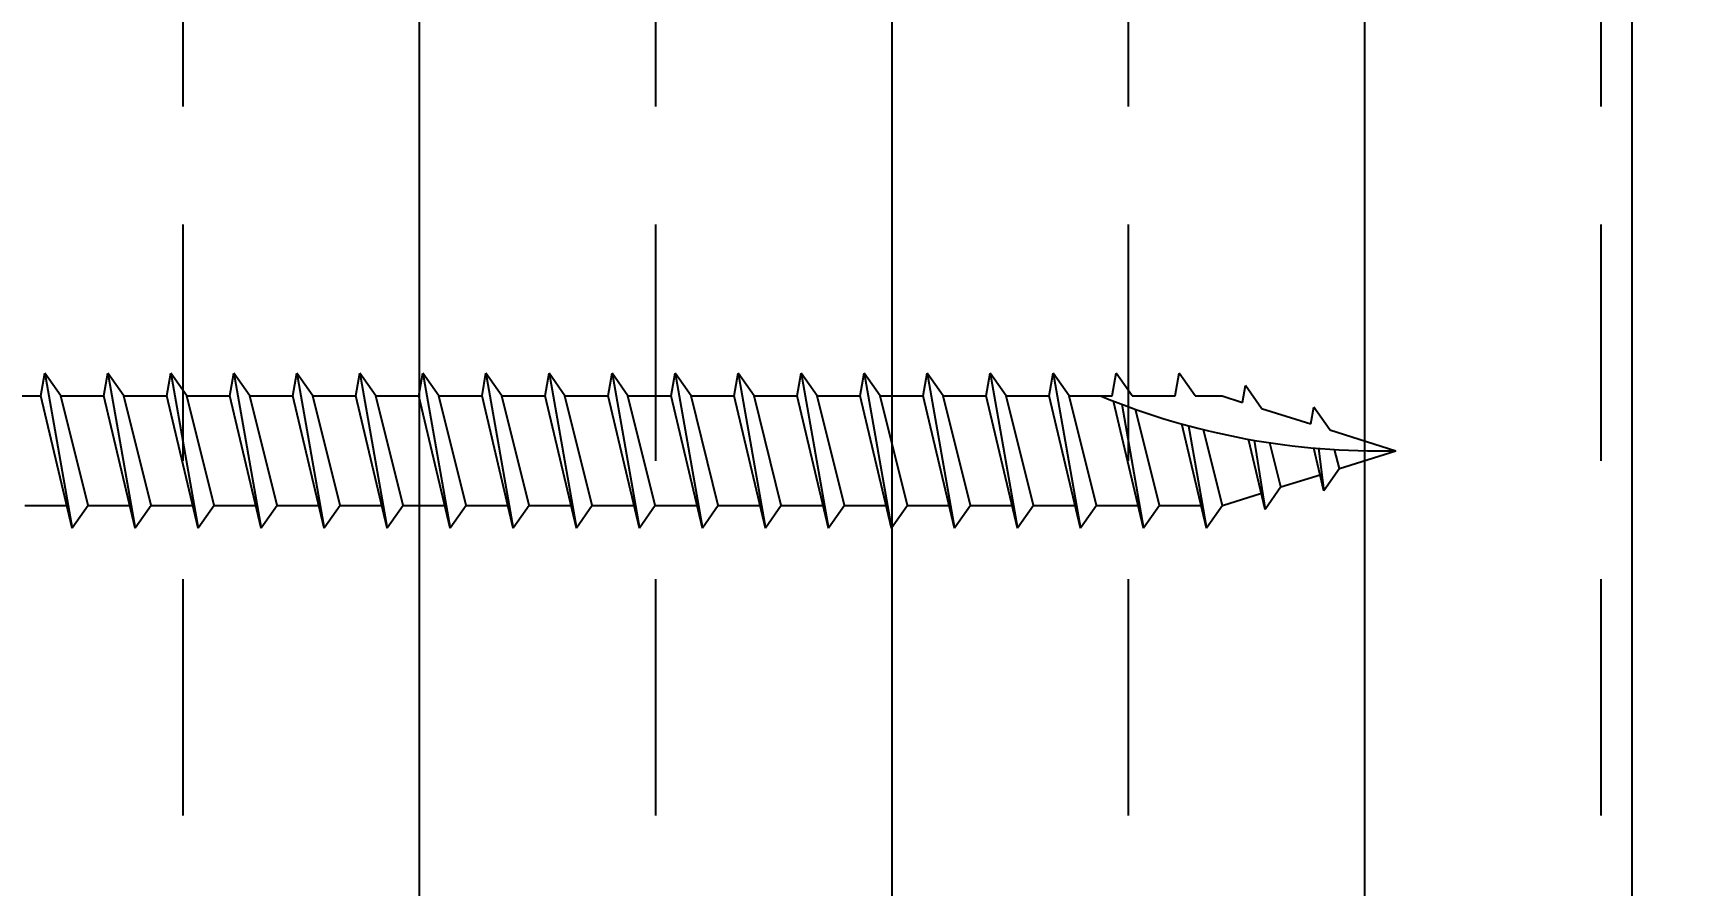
# Model space of a CAD drawing. Header units: inches. Extents: x -16404 to 14624, y -1591 to 16152.
# Drawn here: x -8968.619 to -8966.009, y 7894.623 to 7895.976 of the extents above; entities that cross this region are included whole.
import ezdxf
from ezdxf import colors
from ezdxf.entities.mleader import LeaderData, LeaderLine
from ezdxf.math import Vec2, Vec3

# ---------------------------------------------------------------- set-up
doc = ezdxf.new("R2010")
doc.units = ezdxf.units.IN
doc.header["$LTSCALE"] = 24
doc.header["$MEASUREMENT"] = 0
for name, color, linetype in [('S-ANNO-NOTE', 4, 'CONTINUOUS'), ('S-SIMPSON', 2, 'CONTINUOUS'), ('S-WOOD', 3, 'CONTINUOUS')]:
    doc.layers.add(name, color=color, linetype=linetype)
doc.layers.add('S-HATCH1', color=1, linetype='CONTINUOUS', transparency=0.5)
doc.styles.add('Arial', font='arial.ttf', dxfattribs={"width": 0.85})

# ---------------------------------------------------------------- blocks, each defined once
blk = doc.blocks.new('SDS.25X3.5-f')
at = {"layer": 'S-SIMPSON'}
for p, q in [((0.087, -1.2816), (0.087, -1.35)), ((0.087, -1.2816), (0.087, -1.35)), ((-0.087, -1.3249), (-0.087, -1.3912)), ((-0.123, -1.3997), (0.087, -1.35)), ((-0.123, -1.3997), (0.087, -1.35)), ((-0.123, -1.3997), (0.087, -1.35)), ((0.123, -1.3563), (-0.123, -1.3997)), ((0.123, -1.3563), (-0.123, -1.3997)), ((0.123, -1.3563), (-0.123, -1.3997)), ((0.087, -1.35), (0.123, -1.3563)), ((0.087, -1.35), (0.123, -1.3563)), ((0.087, -1.35), (0.123, -1.3563)), ((0.087, -1.3816), (0.123, -1.3563)), ((0.087, -1.3816), (0.123, -1.3563)), ((0.087, -1.3816), (0.123, -1.3563)), ((-0.087, -1.4249), (0.087, -1.3816)), ((-0.087, -1.4249), (0.087, -1.3816)), ((-0.087, -1.4249), (0.087, -1.3816)), ((0.087, -1.3816), (0.087, -1.45)), ((0.087, -1.3816), (0.087, -1.45)), ((-0.087, -1.4249), (-0.123, -1.3997)), ((-0.087, -1.4249), (-0.123, -1.3997)), ((-0.087, -1.4249), (-0.123, -1.3997)), ((-0.087, -1.4249), (-0.087, -1.4912)), ((-0.087, -1.4249), (-0.087, -1.4912)), ((-0.123, -1.4997), (0.087, -1.45)), ((-0.123, -1.4997), (0.087, -1.45)), ((-0.123, -1.4997), (0.087, -1.45)), ((-0.123, -1.4997), (0.087, -1.45)), ((0.123, -1.4563), (-0.123, -1.4997)), ((0.123, -1.4563), (-0.123, -1.4997)), ((0.123, -1.4563), (-0.123, -1.4997)), ((0.123, -1.4563), (-0.123, -1.4997)), ((0.087, -1.45), (0.123, -1.4563)), ((0.087, -1.45), (0.123, -1.4563)), ((0.087, -1.45), (0.123, -1.4563)), ((0.087, -1.45), (0.123, -1.4563)), ((0.087, -1.4816), (0.123, -1.4563)), ((0.087, -1.4816), (0.123, -1.4563)), ((0.087, -1.4816), (0.123, -1.4563)), ((0.087, -1.4816), (0.123, -1.4563)), ((-0.087, -1.5249), (0.087, -1.4816)), ((-0.087, -1.5249), (0.087, -1.4816)), ((-0.087, -1.5249), (0.087, -1.4816)), ((-0.087, -1.5249), (0.087, -1.4816)), ((0.087, -1.4816), (0.087, -1.55)), ((0.087, -1.4816), (0.087, -1.55)), ((0.087, -1.4816), (0.087, -1.55)), ((0.087, -1.4816), (0.087, -1.55)), ((0.087, -1.4816), (0.087, -1.55)), ((0.087, -1.4816), (0.087, -1.55)), ((-0.087, -1.5249), (-0.123, -1.4997)), ((-0.087, -1.5249), (-0.123, -1.4997)), ((-0.087, -1.5249), (-0.123, -1.4997)), ((-0.087, -1.5249), (-0.123, -1.4997)), ((-0.087, -1.5249), (-0.123, -1.4997)), ((-0.087, -1.5249), (0, -1.5032)), ((-0.087, -1.5249), (-0.087, -1.5912)), ((-0.087, -1.5249), (-0.087, -1.5912)), ((-0.087, -1.5249), (-0.087, -1.5912)), ((-0.087, -1.5249), (-0.087, -1.5912)), ((-0.087, -1.5249), (-0.087, -1.5912)), ((-0.087, -1.5249), (-0.087, -1.5912)), ((-0.087, -1.5249), (-0.087, -1.5912)), ((-0.087, -1.5249), (-0.087, -1.5912)), ((-0.123, -1.5997), (0.087, -1.55)), ((-0.123, -1.5997), (0.087, -1.55)), ((-0.123, -1.5997), (0.087, -1.55)), ((-0.123, -1.5997), (0.087, -1.55)), ((-0.123, -1.5997), (0.087, -1.55)), ((-0.123, -1.5997), (0.087, -1.55)), ((0.123, -1.5563), (-0.123, -1.5997)), ((0.123, -1.5563), (-0.123, -1.5997)), ((0.123, -1.5563), (-0.123, -1.5997)), ((0.123, -1.5563), (-0.123, -1.5997)), ((0.123, -1.5563), (-0.123, -1.5997)), ((0.123, -1.5563), (-0.123, -1.5997)), ((0.087, -1.55), (0.123, -1.5563)), ((0.087, -1.55), (0.123, -1.5563)), ((0.087, -1.55), (0.123, -1.5563)), ((0.087, -1.55), (0.123, -1.5563)), ((0.087, -1.55), (0.123, -1.5563)), ((0.087, -1.55), (0.123, -1.5563)), ((0.087, -1.5816), (0.123, -1.5563)), ((0.087, -1.5816), (0.123, -1.5563)), ((0.087, -1.5816), (0.123, -1.5563)), ((0.087, -1.5816), (0.123, -1.5563)), ((0.087, -1.5816), (0.123, -1.5563)), ((0.087, -1.5816), (0.123, -1.5563)), ((-0.087, -1.6249), (0.087, -1.5816)), ((-0.087, -1.6249), (0.087, -1.5816)), ((-0.087, -1.6249), (0.087, -1.5816)), ((-0.087, -1.6249), (0.087, -1.5816)), ((-0.087, -1.6249), (0.087, -1.5816)), ((-0.087, -1.6249), (0.087, -1.5816)), ((0.087, -1.5816), (0.087, -1.65)), ((0.087, -1.5816), (0.087, -1.65)), ((0.087, -1.5816), (0.087, -1.65)), ((0.087, -1.5816), (0.087, -1.65)), ((0.087, -1.5816), (0.087, -1.65)), ((0.087, -1.5816), (0.087, -1.65)), ((0.087, -1.5816), (0.087, -1.65)), ((-0.087, -1.6249), (-0.123, -1.5997)), ((-0.087, -1.6249), (-0.123, -1.5997)), ((-0.087, -1.6249), (-0.123, -1.5997)), ((-0.087, -1.6249), (-0.123, -1.5997)), ((-0.087, -1.6249), (-0.123, -1.5997)), ((-0.087, -1.6249), (-0.123, -1.5997)), ((-0.087, -1.6249), (-0.123, -1.5997)), ((-0.087, -1.6249), (0, -1.6032)), ((-0.087, -1.6249), (-0.087, -1.6912)), ((-0.087, -1.6249), (-0.087, -1.6912)), ((-0.087, -1.6249), (-0.087, -1.6912)), ((-0.087, -1.6249), (-0.087, -1.6912)), ((-0.087, -1.6249), (-0.087, -1.6912)), ((-0.087, -1.6249), (-0.087, -1.6912)), ((-0.087, -1.6249), (-0.087, -1.6912)), ((-0.123, -1.6997), (0.087, -1.65)), ((-0.123, -1.6997), (0.087, -1.65)), ((-0.123, -1.6997), (0.087, -1.65)), ((0.123, -1.6563), (-0.123, -1.6997)), ((0.123, -1.6563), (-0.123, -1.6997)), ((0.123, -1.6563), (-0.123, -1.6997)), ((0.087, -1.65), (0.123, -1.6563)), ((0.087, -1.65), (0.123, -1.6563)), ((0.087, -1.65), (0.123, -1.6563)), ((0.087, -1.6816), (0.123, -1.6563)), ((0.087, -1.6816), (0.123, -1.6563)), ((0.087, -1.6816), (0.123, -1.6563)), ((-0.087, -1.7249), (0.087, -1.6816)), ((-0.087, -1.7249), (0.087, -1.6816)), ((-0.087, -1.7249), (0.087, -1.6816)), ((0.087, -1.6816), (0.087, -1.75)), ((0.087, -1.6816), (0.087, -1.75)), ((0.087, -1.6816), (0.087, -1.75)), ((0.087, -1.6816), (0.087, -1.75)), ((0.087, -1.6816), (0.087, -1.75)), ((-0.087, -1.7249), (-0.123, -1.6997)), ((-0.087, -1.7249), (-0.123, -1.6997)), ((-0.087, -1.7249), (-0.123, -1.6997)), ((-0.087, -1.7249), (-0.087, -1.7912)), ((-0.087, -1.7249), (-0.087, -1.7912)), ((-0.087, -1.7249), (-0.087, -1.7912)), ((-0.087, -1.7249), (-0.087, -1.7912)), ((-0.087, -1.7249), (-0.087, -1.7912)), ((-0.123, -1.7997), (0.087, -1.75)), ((-0.123, -1.7997), (0.087, -1.75)), ((-0.123, -1.7997), (0.087, -1.75)), ((0.123, -1.7563), (-0.123, -1.7997)), ((0.123, -1.7563), (-0.123, -1.7997)), ((0.123, -1.7563), (-0.123, -1.7997)), ((0.087, -1.75), (0.123, -1.7563)), ((0.087, -1.75), (0.123, -1.7563)), ((0.087, -1.75), (0.123, -1.7563)), ((0.087, -1.7816), (0.123, -1.7563)), ((0.087, -1.7816), (0.123, -1.7563)), ((0.087, -1.7816), (0.123, -1.7563)), ((-0.087, -1.8249), (-0.123, -1.7997)), ((-0.087, -1.8249), (-0.123, -1.7997)), ((-0.087, -1.8249), (-0.123, -1.7997)), ((-0.087, -1.8249), (0.087, -1.7816)), ((-0.087, -1.8249), (0.087, -1.7816)), ((-0.087, -1.8249), (0.087, -1.7816)), ((0.087, -1.7816), (0.087, -1.85)), ((0.087, -1.7816), (0.087, -1.85)), ((0.087, -1.7816), (0.087, -1.85)), ((0.087, -1.7816), (0.087, -1.85)), ((0.087, -1.7816), (0.087, -1.85)), ((0.087, -1.7816), (0.087, -1.85)), ((0.087, -1.7816), (0.087, -1.85)), ((0.087, -1.7816), (0.087, -1.85)), ((-0.087, -1.8249), (-0.087, -1.8912)), ((-0.087, -1.8249), (-0.087, -1.8912)), ((-0.087, -1.8249), (-0.087, -1.8912)), ((-0.087, -1.8249), (-0.087, -1.8912)), ((-0.087, -1.8249), (-0.087, -1.8912)), ((-0.087, -1.8249), (-0.087, -1.8912)), ((-0.087, -1.8249), (-0.087, -1.8912)), ((-0.087, -1.8249), (-0.087, -1.8912)), ((-0.123, -1.8997), (0.087, -1.85)), ((-0.123, -1.8997), (0.087, -1.85)), ((-0.123, -1.8997), (0.087, -1.85)), ((-0.123, -1.8997), (0.087, -1.85)), ((0.087, -1.85), (0.123, -1.8563)), ((0.087, -1.85), (0.123, -1.8563)), ((0.087, -1.85), (0.123, -1.8563)), ((0.087, -1.85), (0.123, -1.8563)), ((0.123, -1.8563), (-0.123, -1.8997)), ((0.123, -1.8563), (-0.123, -1.8997)), ((0.123, -1.8563), (-0.123, -1.8997)), ((0.123, -1.8563), (-0.123, -1.8997)), ((0.087, -1.8816), (0.123, -1.8563)), ((0.087, -1.8816), (0.123, -1.8563)), ((0.087, -1.8816), (0.123, -1.8563)), ((0.087, -1.8816), (0.123, -1.8563)), ((-0.087, -1.9249), (-0.123, -1.8997)), ((-0.087, -1.9249), (-0.123, -1.8997)), ((-0.087, -1.9249), (-0.123, -1.8997)), ((-0.087, -1.9249), (-0.123, -1.8997)), ((-0.087, -1.9249), (0.087, -1.8816)), ((-0.087, -1.9249), (0.087, -1.8816)), ((-0.087, -1.9249), (0.087, -1.8816)), ((-0.087, -1.9249), (0.087, -1.8816)), ((0.087, -1.8816), (0.087, -1.95)), ((0.087, -1.8816), (0.087, -1.95)), ((0.087, -1.8816), (0.087, -1.95)), ((0.087, -1.8816), (0.087, -1.95)), ((0.087, -1.8816), (0.087, -1.95)), ((0.087, -1.8816), (0.087, -1.95)), ((-0.087, -1.9249), (-0.087, -1.9912)), ((-0.087, -1.9249), (-0.087, -1.9912)), ((-0.087, -1.9249), (-0.087, -1.9912)), ((-0.087, -1.9249), (-0.087, -1.9912)), ((-0.087, -1.9249), (-0.087, -1.9912)), ((-0.087, -1.9249), (-0.087, -1.9912)), ((-0.123, -1.9997), (0.087, -1.95)), ((-0.123, -1.9997), (0.087, -1.95)), ((-0.123, -1.9997), (0.087, -1.95)), ((-0.123, -1.9997), (0.087, -1.95)), ((0.123, -1.9563), (-0.123, -1.9997)), ((0.123, -1.9563), (-0.123, -1.9997)), ((0.123, -1.9563), (-0.123, -1.9997)), ((0.123, -1.9563), (-0.123, -1.9997)), ((0.087, -1.95), (0.123, -1.9563)), ((0.087, -1.95), (0.123, -1.9563)), ((0.087, -1.95), (0.123, -1.9563)), ((0.087, -1.95), (0.123, -1.9563)), ((0.087, -1.9816), (0.123, -1.9563)), ((0.087, -1.9816), (0.123, -1.9563)), ((0.087, -1.9816), (0.123, -1.9563)), ((0.087, -1.9816), (0.123, -1.9563)), ((-0.087, -2.0249), (0.087, -1.9816)), ((-0.087, -2.0249), (0.087, -1.9816)), ((-0.087, -2.0249), (0.087, -1.9816)), ((-0.087, -2.0249), (0.087, -1.9816)), ((0.087, -1.9816), (0.087, -2.05)), ((0.087, -1.9816), (0.087, -2.05)), ((0.087, -1.9816), (0.087, -2.05)), ((0.087, -1.9816), (0.087, -2.05)), ((0.087, -1.9816), (0.087, -2.05)), ((0.087, -1.9816), (0.087, -2.05)), ((0.087, -1.9816), (0.087, -2.05)), ((-0.087, -2.0249), (-0.123, -1.9997)), ((-0.087, -2.0249), (-0.123, -1.9997)), ((-0.087, -2.0249), (-0.123, -1.9997)), ((-0.087, -2.0249), (-0.123, -1.9997)), ((-0.087, -2.0249), (-0.123, -1.9997)), ((-0.087, -2.0249), (0, -2.0032)), ((-0.087, -2.0249), (-0.087, -2.0912)), ((-0.087, -2.0249), (-0.087, -2.0912)), ((-0.087, -2.0249), (-0.087, -2.0912)), ((-0.087, -2.0249), (-0.087, -2.0912)), ((-0.087, -2.0249), (-0.087, -2.0912)), ((-0.087, -2.0249), (-0.087, -2.0912)), ((-0.087, -2.0249), (-0.087, -2.0912)), ((-0.123, -2.0997), (0.087, -2.05)), ((-0.123, -2.0997), (0.087, -2.05)), ((-0.123, -2.0997), (0.087, -2.05)), ((-0.123, -2.0997), (0.087, -2.05)), ((0.123, -2.0563), (-0.123, -2.0997)), ((0.123, -2.0563), (-0.123, -2.0997)), ((0.123, -2.0563), (-0.123, -2.0997)), ((0.123, -2.0563), (-0.123, -2.0997)), ((0.087, -2.05), (0.123, -2.0563)), ((0.087, -2.05), (0.123, -2.0563)), ((0.087, -2.05), (0.123, -2.0563)), ((0.087, -2.05), (0.123, -2.0563)), ((0.087, -2.0816), (0.123, -2.0563)), ((0.087, -2.0816), (0.123, -2.0563)), ((0.087, -2.0816), (0.123, -2.0563)), ((0.087, -2.0816), (0.123, -2.0563)), ((-0.087, -2.1249), (0.087, -2.0816)), ((-0.087, -2.1249), (0.087, -2.0816)), ((-0.087, -2.1249), (0.087, -2.0816)), ((-0.087, -2.1249), (0.087, -2.0816)), ((0.087, -2.0816), (0.087, -2.15)), ((0.087, -2.0816), (0.087, -2.15)), ((0.087, -2.0816), (0.087, -2.15)), ((0.087, -2.0816), (0.087, -2.15)), ((0.087, -2.0816), (0.087, -2.15)), ((0.087, -2.0816), (0.087, -2.15)), ((0.087, -2.0816), (0.087, -2.15)), ((-0.087, -2.1249), (-0.123, -2.0997)), ((-0.087, -2.1249), (-0.123, -2.0997)), ((-0.087, -2.1249), (-0.123, -2.0997)), ((-0.087, -2.1249), (-0.123, -2.0997)), ((-0.087, -2.1249), (-0.087, -2.1912)), ((-0.087, -2.1249), (-0.087, -2.1912)), ((-0.087, -2.1249), (-0.087, -2.1912)), ((-0.087, -2.1249), (-0.087, -2.1912)), ((-0.087, -2.1249), (-0.087, -2.1912)), ((-0.087, -2.1249), (-0.087, -2.1912)), ((-0.087, -2.1249), (-0.087, -2.1912)), ((-0.123, -2.1997), (0.087, -2.15)), ((-0.123, -2.1997), (0.087, -2.15)), ((-0.123, -2.1997), (0.087, -2.15)), ((-0.123, -2.1997), (0.087, -2.15)), ((-0.123, -2.1997), (0.087, -2.15)), ((0.123, -2.1563), (-0.123, -2.1997)), ((0.123, -2.1563), (-0.123, -2.1997)), ((0.123, -2.1563), (-0.123, -2.1997)), ((0.123, -2.1563), (-0.123, -2.1997)), ((0.123, -2.1563), (-0.123, -2.1997)), ((0.087, -2.15), (0.123, -2.1563)), ((0.087, -2.15), (0.123, -2.1563)), ((0.087, -2.15), (0.123, -2.1563)), ((0.087, -2.15), (0.123, -2.1563)), ((0.087, -2.15), (0.123, -2.1563)), ((0.087, -2.1816), (0.123, -2.1563)), ((0.087, -2.1816), (0.123, -2.1563)), ((0.087, -2.1816), (0.123, -2.1563)), ((0.087, -2.1816), (0.123, -2.1563)), ((0.087, -2.1816), (0.123, -2.1563)), ((-0.087, -2.2249), (0.087, -2.1816)), ((-0.087, -2.2249), (0.087, -2.1816)), ((-0.087, -2.2249), (0.087, -2.1816)), ((-0.087, -2.2249), (0.087, -2.1816)), ((-0.087, -2.2249), (0.087, -2.1816)), ((0.087, -2.1816), (0.087, -2.25)), ((0.087, -2.1816), (0.087, -2.25)), ((0.087, -2.1816), (0.087, -2.25)), ((0.087, -2.1816), (0.087, -2.25)), ((-0.087, -2.2249), (-0.123, -2.1997)), ((-0.087, -2.2249), (-0.123, -2.1997)), ((-0.087, -2.2249), (-0.123, -2.1997)), ((-0.087, -2.2249), (-0.123, -2.1997)), ((-0.087, -2.2249), (-0.123, -2.1997)), ((-0.087, -2.2249), (-0.087, -2.2912)), ((-0.087, -2.2249), (-0.087, -2.2912)), ((-0.087, -2.2249), (-0.087, -2.2912)), ((-0.087, -2.2249), (-0.087, -2.2912)), ((-0.123, -2.2997), (0.087, -2.25)), ((-0.123, -2.2997), (0.087, -2.25)), ((-0.123, -2.2997), (0.087, -2.25)), ((-0.123, -2.2997), (0.087, -2.25)), ((0.123, -2.2563), (-0.123, -2.2997)), ((0.123, -2.2563), (-0.123, -2.2997)), ((0.123, -2.2563), (-0.123, -2.2997)), ((0.123, -2.2563), (-0.123, -2.2997)), ((0.087, -2.25), (0.123, -2.2563)), ((0.087, -2.25), (0.123, -2.2563)), ((0.087, -2.25), (0.123, -2.2563)), ((0.087, -2.25), (0.123, -2.2563)), ((0.087, -2.2816), (0.123, -2.2563)), ((0.087, -2.2816), (0.123, -2.2563)), ((0.087, -2.2816), (0.123, -2.2563)), ((0.087, -2.2816), (0.123, -2.2563)), ((-0.087, -2.3249), (0.087, -2.2816)), ((-0.087, -2.3249), (0.087, -2.2816)), ((-0.087, -2.3249), (0.087, -2.2816)), ((-0.087, -2.3249), (0.087, -2.2816)), ((0.087, -2.2816), (0.087, -2.35)), ((0.087, -2.2816), (0.087, -2.35)), ((0.087, -2.2816), (0.087, -2.35)), ((0.087, -2.2816), (0.087, -2.35)), ((0.087, -2.2816), (0.087, -2.35)), ((0.087, -2.2816), (0.087, -2.35)), ((-0.087, -2.3249), (-0.123, -2.2997)), ((-0.087, -2.3249), (-0.123, -2.2997)), ((-0.087, -2.3249), (-0.123, -2.2997)), ((-0.087, -2.3249), (-0.123, -2.2997)), ((-0.087, -2.3249), (-0.087, -2.3912)), ((-0.087, -2.3249), (-0.087, -2.3912)), ((-0.087, -2.3249), (-0.087, -2.3912)), ((-0.087, -2.3249), (-0.087, -2.3912)), ((-0.087, -2.3249), (-0.087, -2.3912)), ((-0.087, -2.3249), (-0.087, -2.3912)), ((-0.123, -2.3997), (0.087, -2.35)), ((-0.123, -2.3997), (0.087, -2.35)), ((-0.123, -2.3997), (0.087, -2.35)), ((-0.123, -2.3997), (0.087, -2.35)), ((0.123, -2.3563), (-0.123, -2.3997)), ((0.123, -2.3563), (-0.123, -2.3997)), ((0.123, -2.3563), (-0.123, -2.3997)), ((0.123, -2.3563), (-0.123, -2.3997)), ((0.087, -2.35), (0.123, -2.3563)), ((0.087, -2.35), (0.123, -2.3563)), ((0.087, -2.35), (0.123, -2.3563)), ((0.087, -2.35), (0.123, -2.3563)), ((0.087, -2.3816), (0.123, -2.3563)), ((0.087, -2.3816), (0.123, -2.3563)), ((0.087, -2.3816), (0.123, -2.3563)), ((0.087, -2.3816), (0.123, -2.3563)), ((-0.087, -2.4249), (-0.123, -2.3997)), ((-0.087, -2.4249), (-0.123, -2.3997)), ((-0.087, -2.4249), (-0.123, -2.3997)), ((-0.087, -2.4249), (-0.123, -2.3997)), ((-0.087, -2.4249), (0.087, -2.3816)), ((-0.087, -2.4249), (0.087, -2.3816)), ((-0.087, -2.4249), (0.087, -2.3816)), ((-0.087, -2.4249), (0.087, -2.3816)), ((0.087, -2.3816), (0.087, -2.45)), ((0.087, -2.3816), (0.087, -2.45)), ((0.087, -2.3816), (0.087, -2.45)), ((0.087, -2.3816), (0.087, -2.45)), ((-0.087, -2.4249), (-0.087, -2.4912)), ((-0.087, -2.4249), (-0.087, -2.4912)), ((-0.087, -2.4249), (-0.087, -2.4912)), ((-0.087, -2.4249), (-0.087, -2.4912)), ((-0.123, -2.4997), (0.087, -2.45)), ((-0.123, -2.4997), (0.087, -2.45)), ((-0.123, -2.4997), (0.087, -2.45)), ((-0.123, -2.4997), (0.087, -2.45)), ((0.087, -2.45), (0.123, -2.4563)), ((0.087, -2.45), (0.123, -2.4563)), ((0.087, -2.45), (0.123, -2.4563)), ((0.087, -2.45), (0.123, -2.4563)), ((0.123, -2.4563), (-0.123, -2.4997)), ((0.123, -2.4563), (-0.123, -2.4997)), ((0.123, -2.4563), (-0.123, -2.4997)), ((0.123, -2.4563), (-0.123, -2.4997)), ((0.087, -2.4816), (0.123, -2.4563)), ((0.087, -2.4816), (0.123, -2.4563)), ((0.087, -2.4816), (0.123, -2.4563)), ((0.087, -2.4816), (0.123, -2.4563)), ((-0.087, -2.5249), (-0.123, -2.4997)), ((-0.087, -2.5249), (-0.123, -2.4997)), ((-0.087, -2.5249), (-0.123, -2.4997)), ((-0.087, -2.5249), (-0.123, -2.4997)), ((-0.087, -2.5249), (0.087, -2.4816)), ((-0.087, -2.5249), (0.087, -2.4816)), ((-0.087, -2.5249), (0.087, -2.4816)), ((-0.087, -2.5249), (0.087, -2.4816)), ((0.087, -2.4816), (0.087, -2.55)), ((-0.087, -2.5249), (-0.087, -2.5912)), ((-0.123, -2.5997), (0.087, -2.55)), ((-0.123, -2.5997), (0.087, -2.55)), ((0.123, -2.5563), (-0.123, -2.5997)), ((0.123, -2.5563), (-0.123, -2.5997)), ((0.087, -2.55), (0.123, -2.5563)), ((0.087, -2.55), (0.123, -2.5563)), ((0.087, -2.5816), (0.123, -2.5563)), ((0.087, -2.5816), (0.123, -2.5563)), ((-0.087, -2.6249), (0.087, -2.5816)), ((-0.087, -2.6249), (0.087, -2.5816)), ((0.087, -2.5816), (0.087, -2.65)), ((0.087, -2.5816), (0.087, -2.65)), ((-0.087, -2.6249), (-0.123, -2.5997)), ((-0.087, -2.6249), (-0.123, -2.5997)), ((-0.087, -2.6249), (-0.087, -2.6912)), ((-0.087, -2.6249), (-0.087, -2.6912)), ((-0.123, -2.6997), (0.087, -2.65)), ((-0.123, -2.6997), (0.087, -2.65)), ((0.123, -2.6563), (-0.123, -2.6997)), ((0.123, -2.6563), (-0.123, -2.6997)), ((0.087, -2.65), (0.123, -2.6563)), ((0.087, -2.65), (0.123, -2.6563)), ((0.087, -2.6816), (0.123, -2.6563)), ((0.087, -2.6816), (0.123, -2.6563)), ((-0.087, -2.7249), (0.087, -2.6816)), ((-0.087, -2.7249), (0.087, -2.6816)), ((0.087, -2.6816), (0.087, -2.75)), ((-0.087, -2.7249), (-0.123, -2.6997)), ((-0.087, -2.7249), (-0.123, -2.6997)), ((-0.087, -2.7249), (-0.087, -2.7912)), ((-0.123, -2.7997), (0.087, -2.75)), ((0.123, -2.7563), (-0.123, -2.7997)), ((0.087, -2.75), (0.123, -2.7563)), ((0.087, -2.7816), (0.123, -2.7563)), ((-0.087, -2.8249), (0.087, -2.7816)), ((0.087, -2.7816), (0.087, -2.85)), ((-0.087, -2.8249), (-0.123, -2.7997)), ((-0.087, -2.8249), (-0.087, -2.8912)), ((-0.123, -2.8997), (0.087, -2.85)), ((0.123, -2.8563), (-0.123, -2.8997)), ((0.087, -2.85), (0.123, -2.8563)), ((0.087, -2.8816), (0.123, -2.8563)), ((-0.087, -2.9249), (0.087, -2.8816)), ((0.087, -2.8816), (0.087, -2.95)), ((-0.087, -2.9249), (-0.123, -2.8997)), ((-0.087, -2.9249), (-0.087, -2.9912)), ((-0.123, -2.9997), (0.087, -2.95)), ((0.123, -2.9563), (-0.123, -2.9997)), ((0.087, -2.95), (0.123, -2.9563)), ((0.087, -2.9816), (0.123, -2.9563)), ((-0.087, -3.0249), (-0.123, -2.9997)), ((-0.087, -3.0249), (0.087, -2.9816)), ((0.087, -2.9816), (0.087, -3.05)), ((-0.087, -3.0249), (-0.087, -3.0912)), ((-0.123, -3.0997), (0.0787, -3.052)), ((0.087, -3.05), (0.123, -3.0563)), ((0.0737, -3.065), (-0.123, -3.0997)), ((0.087, -3.0816), (0.123, -3.0563)), ((-0.087, -3.1249), (-0.123, -3.0997)), ((-0.087, -3.1249), (0.0658, -3.0869)), ((0.087, -3.0816), (0.087, -3.15)), ((-0.087, -3.1249), (-0.087, -3.1912)), ((0.087, -3.15), (0.123, -3.1563)), ((0.087, -3.1816), (0.123, -3.1563)), ((-0.1227, -3.1997), (0.0425, -3.1605)), ((0.0396, -3.1711), (-0.1227, -3.1997)), ((0.087, -3.1816), (0.087, -3.2241)), ((-0.0867, -3.2249), (-0.1227, -3.1997)), ((-0.0867, -3.2249), (0.0334, -3.1949)), ((-0.0867, -3.2249), (-0.0673, -3.2865)), ((0.087, -3.2241), (0.0768, -3.2566)), ((0.0673, -3.2865), (0.1033, -3.2613)), ((0.0768, -3.2566), (0.1033, -3.2613)), ((-0.0931, -3.2926), (0.0182, -3.2663)), ((0.0166, -3.2751), (-0.0931, -3.2926)), ((0.0673, -3.2865), (0.0425, -3.3651)), ((-0.0575, -3.3176), (-0.0931, -3.2926)), ((-0.0575, -3.3176), (0.0126, -3.3001)), ((-0.0575, -3.3176), (-0.038, -3.3796)), ((0.0425, -3.3651), (0.0691, -3.3698)), ((-0.0635, -3.3856), (0.0043, -3.3696)), ((0.0036, -3.3774), (-0.0635, -3.3856)), ((-0.0283, -3.4103), (-0.0635, -3.3856)), ((0.0331, -3.395), (0.0691, -3.3698)), ((-0.0283, -3.4103), (0.0018, -3.4028)), ((-0.0283, -3.4103), (0, -3.5)), ((0.0331, -3.395), (0, -3.5))]:
    blk.add_line(p, q, dxfattribs=at)
blk.add_arc((1.1585, -3.4726), 1.1588, 157.6147, 181.3564, dxfattribs=at)

msp = doc.modelspace()

# ---------------------------------------------------------------- hatches: boundary and pattern name
at = {"layer": 'S-HATCH1'}
h = msp.add_hatch(dxfattribs=at)
h.set_pattern_fill('ANSI33', color=256, scale=3, angle=45, style=0)
h.set_pattern_definition([(90, (-12591.2565, 1851.42094), (-0.75, 1e-16), []), (90, (-12590.8815, 1851.79594), (-0.75, 1e-16), [0.375, -0.1875])])
h.paths.add_polyline_path([(-8969.58178, 7890.75), (-8966.08178, 7890.75), (-8966.08178, 7902.625), (-8969.58178, 7902.625)])

# ---------------------------------------------------------------- linework, layer by layer
at = {"layer": 'S-WOOD', "color": 4}
msp.add_lwpolyline([(-8969.58178, 7890.75), (-8966.08178, 7890.75), (-8966.08178, 7902.625), (-8969.58178, 7902.625)], close=True, dxfattribs=at)

# ---------------------------------------------------------------- block references
at = {"layer": 'S-SIMPSON', "rotation": 90}
msp.add_blockref('SDS.25X3.5-f', (-8969.95678, 7895.3125), dxfattribs=at)

# ---------------------------------------------------------------- leaders
at = {"layer": 'S-ANNO-NOTE'}
ml = msp.add_multileader_mtext('Standard', dxfattribs=at)
ml.set_content('\\A1;{\\H0.7x;\\S3#8;\\H1.4286x;" THICK STEEL CONNECTION PLATE (8" TALL AND 1" WIDER THAN CAP)}', color=4, style='Arial')
ml.set_leader_properties(color=2)
ml.build(insert=Vec2(0, 0))
ml.multileader.update_dxf_attribs({"dogleg_length": 0.36, "arrow_head_size": 1.3125, "scale": 12})
ctx = ml.context
ctx.base_point, ctx.scale, ctx.char_height, ctx.arrow_head_size, ctx.landing_gap_size, ctx.plane_origin = Vec3(-9067.59937, 7890.55935), 12, 1.125, 1.3125, 1.08, Vec3(-9112.80615, 8188.89418)
notes = []
notes.append((ctx, [(0, (1, 1, 0), (-9069.09937, 7890.55935), (1, 0), 1.5, [(0, [(-9082.35228, 7903.88522)], 0, [])])]))
ctx.mtext.insert, ctx.mtext.width, ctx.mtext.flow_direction = Vec3(-9066.51937, 7891.28723), 16.9694997, 5
ml = msp.add_multileader_mtext('Standard', dxfattribs=at)
ml.set_content('"CCOQ" COLUMN CAP', color=4, style='Arial')
ml.set_leader_properties(color=2)
ml.build(insert=Vec2(0, 0))
ml.multileader.update_dxf_attribs({"dogleg_length": 0.36, "arrow_head_size": 1.3125, "scale": 12})
ctx = ml.context
ctx.base_point, ctx.scale, ctx.char_height, ctx.arrow_head_size, ctx.landing_gap_size, ctx.plane_origin = Vec3(-9067.59937, 7894.74708), 12, 1.125, 1.3125, 1.08, Vec3(-9112.80615, 8193.0819)
notes.append((ctx, [(0, (1, 1, 0), (-9069.09937, 7894.74708), (1, 0), 1.5, [(0, [(-9077.24393, 7903.88522)], 0, [])])]))
ctx.mtext.insert, ctx.mtext.width, ctx.mtext.flow_direction = Vec3(-9066.51937, 7895.35332), 16.6912124, 5
for ctx, leaders in notes:
    for number, flags, end, landing, length, lines in leaders:
        leader = LeaderData()
        leader.index, (leader.has_last_leader_line, leader.has_dogleg_vector, leader.attachment_direction) = number, flags
        leader.last_leader_point, leader.dogleg_vector, leader.dogleg_length = Vec3(end), Vec3(landing), length
        for number, points, colour, breaks in lines:
            line = LeaderLine()
            line.index, line.vertices, line.color, line.breaks = number, Vec3.list(points), colors.encode_raw_color(colour), breaks
            leader.lines.append(line)
        ctx.leaders.append(leader)

doc.saveas('drawing.dxf')
